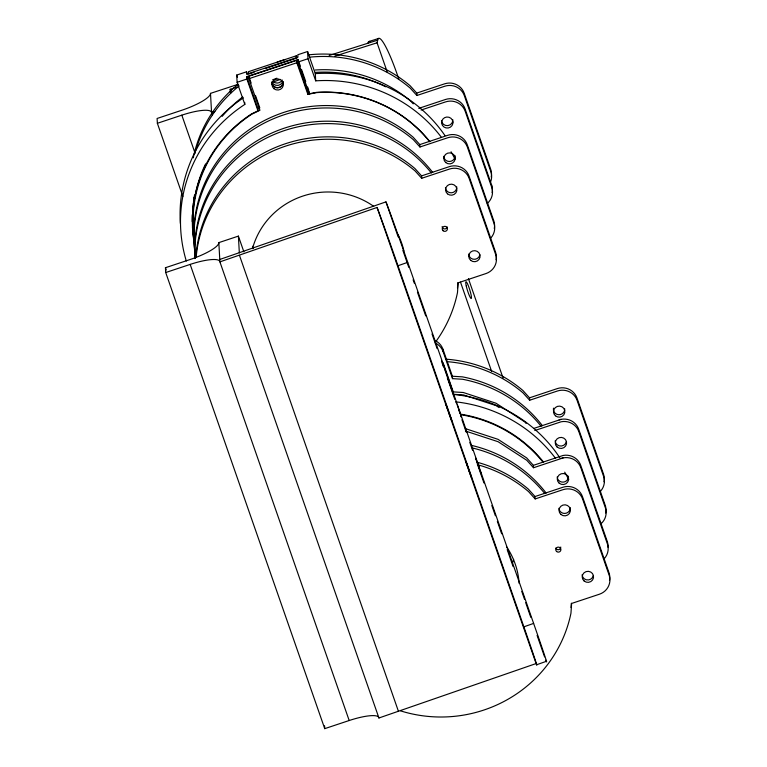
<?xml version="1.0" encoding="UTF-8"?>
<svg xmlns="http://www.w3.org/2000/svg" width="767" height="767" viewBox="0 0 767 767"><rect width="100%" height="100%" fill="white"/><g stroke="black" fill="none" stroke-linecap="round" stroke-linejoin="round"><path stroke-width="1.15" d="M490.87 237.933A15.493 15.062 -3.2 0 0 493.9 223.149L467.391 147.13A15.493 15.062 -3.2 0 0 447.755 137.753L419.952 146.996L413.327 139.652A132.192 128.54 -3.2 0 0 263.493 123.487A132.192 128.54 -3.2 0 0 195.154 254.433M452.827 119.748L452.731 121.186A5.676 5.522 -3.2 0 1 441.495 120.496M457.496 287.999L457.861 282.572M571.041 607.56L571.329 603.226M387.297 72.156L377.067 42.799L377.661 40.152L329.168 55.483M257.779 108.837L259.792 107.859L255.469 95.463M300.367 66.154L298.075 59.577L246.753 76.633L257.837 108.425L257.971 110.831L251.403 113.995A132.71 129.048 -3.2 0 0 193.6 239.112M397.987 265.746L523.871 626.831A51.638 0.537 70.6 0 1 536.104 663.56L378.936 717.989A30.987 6.97 -19.2 0 0 349.186 720.52L324.729 728.65L165.71 272.534L190.168 264.404A30.987 6.97 -19.2 0 1 219.908 261.873L377.076 207.454A51.638 0.537 70.6 0 1 397.987 265.746L407.728 262.324L533.621 623.408A51.638 0.537 70.6 0 1 545.845 660.138M523.871 626.831L533.621 623.408M536.66 664.74L546.401 661.307M219.774 259.467L385.954 201.874L386.827 204.032A51.638 0.537 70.6 0 1 407.728 262.324M186.304 261.029A144.589 140.591 -3.2 0 1 244.817 104.408L237.108 82.299L236.706 75.07L246.485 71.82L247.252 74.016M441.13 136.938A144.589 140.591 -3.2 0 0 315.697 80.842L315.295 73.622L307.586 51.514L297.807 54.764L297.941 57.17L246.619 74.226L246.485 71.82M297.059 58.052L296.273 55.799L248.345 71.734L248.479 74.14L254.059 72.29M265.2 68.579L296.407 58.206L296.273 55.799M429.625 141.694A132.192 128.54 -3.2 0 0 316.675 92.606L307.855 94.331L307.72 91.925L296.714 60.353L248.786 76.288L248.92 78.694L259.927 110.266L251.864 114.158A132.192 128.54 -3.2 0 0 194.281 238.786M237.108 82.299L246.888 79.039L246.753 76.633M429.865 141.646A132.71 129.048 -3.2 0 0 316.464 92.366L309.293 93.775L298.21 61.983L307.989 58.733L307.586 51.514M248.92 78.694L296.848 62.76L296.714 60.353M182.872 196.438L157.369 123.286L157.101 118.473L181.549 110.343A30.987 6.97 -19.2 0 0 210.494 93.373L238.029 84.341M157.369 123.286L181.817 115.165A30.987 6.97 -19.2 0 1 211.567 112.624L214.827 111.541M308.439 54.869A132.192 128.54 -3.2 0 1 410.124 85.751L416.759 93.085L444.553 83.852A15.493 15.062 -3.2 0 1 464.198 93.229L490.698 169.239A15.493 15.062 -3.2 0 1 491.216 177.024M309.763 57.151A132.192 128.54 -3.2 0 1 410.259 88.157L416.893 95.501L444.687 86.259A15.493 15.062 -3.2 0 1 464.332 95.635L490.832 171.655A15.493 15.062 -3.2 0 1 490.822 181.338M418.744 108.368L445.426 99.499A15.493 15.062 -3.2 0 1 465.07 108.876L491.57 184.885A15.493 15.062 -3.2 0 1 492.088 192.67M421.102 110.036L445.56 101.906A15.493 15.062 -3.2 0 1 465.205 111.282L491.705 187.301A15.493 15.062 -3.2 0 1 487.237 203.476M195.019 252.027A132.192 128.54 -3.2 0 1 263.359 121.081A132.192 128.54 -3.2 0 1 413.192 137.245L419.817 144.589L447.621 135.347A15.493 15.062 -3.2 0 1 467.256 144.723L493.766 220.743A15.493 15.062 -3.2 0 1 494.284 228.518M165.71 272.534L165.442 267.721L189.9 259.591A30.987 6.97 -19.2 0 0 218.835 242.621L238.393 236.111L243.887 251.864M195.863 256.724A132.192 128.54 -3.2 0 1 277.491 146.641A132.192 128.54 -3.2 0 1 414.937 168.539L421.572 175.883L449.366 166.64A15.493 15.062 -3.2 0 1 469.011 176.017L495.511 252.036A15.493 15.062 -3.2 0 1 496.028 259.812M196.189 256.801A132.192 128.54 -3.2 0 1 278.737 148.606A132.192 128.54 -3.2 0 1 415.081 170.945L421.706 178.289L449.5 169.047A15.493 15.062 -3.2 0 1 469.145 178.423L495.645 254.443A15.493 15.062 -3.2 0 1 485.942 273.57L458.148 282.812L457.487 292.582A132.192 128.54 -3.2 0 1 435.32 342.331M446.202 359.177A132.192 128.54 -3.2 0 1 522.893 390.489L529.518 397.833L557.321 388.591A15.493 15.062 -3.2 0 1 576.957 397.968L603.466 473.987A15.493 15.062 -3.2 0 1 603.984 481.762M447.525 361.679A132.192 128.54 -3.2 0 1 523.027 392.896L529.652 400.24L557.456 390.997A15.493 15.062 -3.2 0 1 577.091 400.374L603.6 476.393A15.493 15.062 -3.2 0 1 600.561 491.177M533.564 428.504L561.022 419.367A15.493 15.062 -3.2 0 1 578.711 429.261L605.211 505.28A15.493 15.062 -3.2 0 1 605.729 513.056M534.791 430.546L561.156 421.773A15.493 15.062 -3.2 0 1 578.845 431.668L605.345 507.687A15.493 15.062 -3.2 0 1 600.877 523.861M465.31 428.609L497.984 439.318L526.661 457.889L533.381 465.339L563.045 455.473A15.493 15.062 -3.2 0 1 580.724 465.368L607.234 541.387A15.493 15.062 -3.2 0 1 608.02 547.216M465.444 431.016L498.119 441.725L526.795 460.305L533.516 467.745L563.179 457.889A15.493 15.062 -3.2 0 1 580.859 467.774L607.368 543.793A15.493 15.062 -3.2 0 1 604.338 558.577M477.467 462.319A132.192 128.54 -3.2 0 1 528.405 489.183L535.04 496.527L562.834 487.285A15.493 15.062 -3.2 0 1 582.479 496.661L608.979 572.681A15.493 15.062 -3.2 0 1 609.497 580.466M478.752 465.051A132.192 128.54 -3.2 0 1 528.549 491.599L535.174 498.933L562.968 489.691A15.493 15.062 -3.2 0 1 582.613 499.068L609.113 575.087A15.493 15.062 -3.2 0 1 599.411 594.224L571.616 603.456L570.955 613.226A132.192 128.54 -3.2 0 1 400.46 710.836M230.378 92.644L230.186 89.279L237.022 87.112M334.939 56.125L377.067 42.799M369.234 41.408L379.003 38.35M559.066 419.885L561.022 419.367M561.223 458.398L563.179 457.889M435.157 340.577A15.493 15.062 -3.2 0 1 442.962 349.234L452.386 376.242L462.424 376.856A132.192 128.54 -3.2 0 1 542.394 425.675M442.962 349.234L443.105 351.641L452.52 378.649L462.559 379.262A132.192 128.54 -3.2 0 1 541.08 426.241M442.051 361.353A15.493 15.062 -3.2 0 1 443.844 364.881L453.259 391.889L463.297 392.503L495.961 403.212L524.638 421.783L526.133 423.442M444.371 368.409L453.393 394.296L463.431 394.909L496.096 405.618L499.068 407.536M413.212 103.842L410.997 101.397A132.192 128.54 -3.2 0 0 315.227 69.998M481.254 474.064L479.883 469.845M456.039 401.64L456.49 402.886M460.631 415.043L461.475 417.248L457.094 404.554M480.516 472.06L480.967 473.306M460.037 413.384L458.58 409.29M478.455 466.298L479.212 468.436M448.839 412.713L451.734 420.671L445.915 404.113L448.081 410.556M468.714 469.72L471.609 477.678L465.79 461.13L467.956 467.573M398.792 78.953L397.22 74.447A51.638 6.999 72.6 0 0 377.661 40.152M468.426 278.68L503.047 377.987M460.507 282.141L491.609 371.333M479.183 467.812L475.636 458.072M385.954 201.874L398.159 236.869M402.886 250.416L408.782 267.357M413.116 279.773L414.295 283.157M417.449 292.189L425.714 315.899M432.013 333.961L437.123 348.64M441.456 361.056L443.422 366.703M447.362 377.997L454.841 399.444M461.926 419.77L466.25 432.185M469.797 442.348L472.549 450.248M477.275 463.795L483.967 482.989M491.839 505.568L495.386 515.731M497.352 521.378L501.676 533.794M507.188 549.603L513.094 566.535M521.752 591.376L524.513 599.276M525.692 602.661L530.802 617.339M537.101 635.402L544.58 656.859M377.076 207.454L536.104 663.56M307.989 58.733L315.697 80.842M301.517 69.442L305.717 81.503M307.625 86.978L308.775 90.266M296.848 62.76L307.855 94.331M249.179 77.419L251.145 83.057M246.888 79.039L257.971 110.831M236.706 75.07L237.473 77.285M230.186 89.279L231.366 92.663M212.354 114.877L211.567 112.624L210.494 93.373M239.477 255.373L398.495 711.488M181.817 115.165L195.163 153.419M378.936 717.989L219.908 261.873L218.835 242.621M190.168 264.404L349.186 720.52M165.442 267.721L166.228 269.974M476.997 462.118L477.707 464.15M475.933 458.973L476.393 460.353M456.049 401.956L456.518 403.346M533.381 465.339L533.516 467.745M529.518 397.833L529.652 400.24M535.04 496.527L535.174 498.933M491.57 184.885L491.705 187.301M452.386 376.242L452.52 378.649M453.259 391.889L453.393 394.296M419.817 144.589L419.952 146.996M421.572 175.883L421.706 178.289M416.759 93.085L416.893 95.501M309.159 91.369L309.293 93.775M298.075 59.577L298.21 61.983M324.575 725.764L324.729 728.65M244.702 102.347L244.817 104.408M238.393 236.111L239.342 252.966M253.388 248.441A77.975 75.818 -3.2 0 1 252.477 246.274M194.31 237.53A132.192 128.54 -3.2 0 1 193.581 231.778M193.361 229.477A132.192 128.54 -3.2 0 1 195.24 194.818M195.47 193.687A132.192 128.54 -3.2 0 1 205.556 163.956M252.477 248.661A77.975 75.818 -3.2 0 1 373.692 206.333M398.073 234.635A77.975 75.818 -3.2 0 1 403.96 251.106M194.943 258.479A132.192 128.54 -3.2 0 1 281.086 129.287A132.192 128.54 -3.2 0 1 432.693 172.431M194.943 258.584A132.192 128.54 -3.2 0 1 281.211 131.703A132.192 128.54 -3.2 0 1 431.38 172.987M479.864 254.845A5.676 5.522 -3.2 0 1 468.627 254.165M456.768 186.899A5.676 5.522 -3.2 0 1 451.475 192.776A5.676 5.522 -3.2 0 1 445.435 187.647M455.023 155.605A5.676 5.522 -3.2 0 1 449.721 161.482A5.676 5.522 -3.2 0 1 443.69 156.353M447.219 226.936A2.579 2.512 -3.2 0 1 442.108 226.62M283.224 81.724A5.676 5.522 -3.2 0 1 277.922 87.611A5.676 5.522 -3.2 0 1 271.892 82.472M367.901 43.211A51.638 6.999 72.6 0 1 370.308 41.773M564.723 408.849A5.676 5.522 -3.2 0 1 558.683 414.736A5.676 5.522 -3.2 0 1 553.486 408.159M566.372 441.581A5.676 5.522 -3.2 0 1 555.135 440.891M435.292 342.993A15.493 15.062 -3.2 0 1 443.105 351.641M443.201 365.466A15.493 15.062 -3.2 0 1 443.978 367.288M456.528 401.927A144.589 140.591 -3.2 0 1 555.49 458.282M564.694 472.165A144.589 140.591 -3.2 0 1 568.683 479.548M461.168 414.257A132.71 129.048 -3.2 0 1 543.506 462.031M453.767 394.449A144.589 140.591 -3.2 0 1 559.881 457.851M513.631 559.383A77.975 75.818 -3.2 0 1 512.567 562.748M461.082 414.746A132.192 128.54 -3.2 0 1 543.094 462.348M506.834 547.139A77.975 75.818 -3.2 0 1 519.125 583.313M471.973 445.493A132.192 128.54 -3.2 0 1 546.162 493.076M472.108 447.899A132.192 128.54 -3.2 0 1 544.848 493.641M570.236 507.543A5.676 5.522 -3.2 0 1 564.943 513.43A5.676 5.522 -3.2 0 1 558.903 508.291M593.332 575.499A5.676 5.522 -3.2 0 1 582.095 574.809M568.491 476.249A5.676 5.522 -3.2 0 1 563.189 482.136A5.676 5.522 -3.2 0 1 557.158 476.997M560.773 547.044A2.579 2.512 -3.2 0 1 555.749 548.031M193.629 237.866A132.71 129.048 -3.2 0 1 192.498 227.473M192.249 221.692A132.71 129.048 -3.2 0 1 192.306 214.693M192.555 210.005A132.71 129.048 -3.2 0 1 193.265 203.015M193.754 199.554A132.71 129.048 -3.2 0 1 194.569 194.981M451.054 151.78A144.589 140.591 -3.2 0 1 455.042 159.162M192.881 230.829A132.71 129.048 -3.2 0 1 192.642 228.528M180.379 223.446A144.589 140.591 -3.2 0 1 243.446 97.821M315.295 73.622A144.589 140.591 -3.2 0 1 444.918 135.5M283.052 81.983A5.676 5.522 -3.2 0 1 274.864 87.323M273.637 86.518A5.676 5.522 -3.2 0 1 272.007 84.149M282.342 82.385A5.676 5.522 -3.2 0 1 271.873 81.743M193.495 201.826A132.192 128.54 -3.2 0 1 194.137 197.224M273.723 81.887A132.192 128.54 -3.2 0 1 280.396 79.413M315.362 72.405A132.192 128.54 -3.2 0 1 385.619 86.786M222.152 116.363A132.192 128.54 -3.2 0 1 242.698 96.978M272.486 79.931A132.192 128.54 -3.2 0 1 276.916 78.196M195.93 150.121A132.192 128.54 -3.2 0 1 239.151 85.923M193.274 157.839A132.192 128.54 -3.2 0 1 238.096 84.265M277.155 62.146A132.192 128.54 -3.2 0 1 285.017 59.567M282.208 79.979A5.676 5.522 -3.2 0 1 273.368 81.705M452.961 122.154L452.866 123.592A5.676 5.522 -3.2 0 1 443.94 126.996A5.676 5.522 -3.2 0 1 444.572 117.696A5.676 5.522 -3.2 0 1 452.961 122.154M470.679 260.358A5.676 5.522 -3.2 0 0 479.998 257.261A5.676 5.522 -3.2 0 0 472.606 250.962A5.676 5.522 -3.2 0 0 470.679 260.358M447.487 193.84A5.676 5.522 -3.2 0 0 456.806 190.743A5.676 5.522 -3.2 0 0 449.414 184.454A5.676 5.522 -3.2 0 0 447.487 193.84M445.742 162.546A5.676 5.522 -3.2 0 0 455.061 159.45A5.676 5.522 -3.2 0 0 447.669 153.16A5.676 5.522 -3.2 0 0 445.742 162.546M443.115 230.742A2.579 2.512 -3.2 0 0 447.353 229.343A2.579 2.512 -3.2 0 0 443.997 226.476A2.579 2.512 -3.2 0 0 443.115 230.742M273.944 88.675A5.676 5.522 -3.2 0 0 283.263 85.568A5.676 5.522 -3.2 0 0 275.871 79.279A5.676 5.522 -3.2 0 0 273.944 88.675M466.259 285.986A8.782 1.189 72.6 0 0 471.197 298.488A8.782 1.189 72.6 0 0 468.369 285.842A8.782 1.189 72.6 0 0 466.259 285.986M555.442 415.791A5.676 5.522 -3.2 0 0 564.761 412.694A5.676 5.522 -3.2 0 0 557.369 406.405A5.676 5.522 -3.2 0 0 555.442 415.791M557.187 447.084A5.676 5.522 -3.2 0 0 566.506 443.988A5.676 5.522 -3.2 0 0 559.114 437.698A5.676 5.522 -3.2 0 0 557.187 447.084M560.955 514.484A5.676 5.522 -3.2 0 0 570.274 511.388A5.676 5.522 -3.2 0 0 562.882 505.098A5.676 5.522 -3.2 0 0 560.955 514.484M584.147 581.002A5.676 5.522 -3.2 0 0 593.466 577.906A5.676 5.522 -3.2 0 0 586.074 571.616A5.676 5.522 -3.2 0 0 584.147 581.002M559.21 483.191A5.676 5.522 -3.2 0 0 568.529 480.094A5.676 5.522 -3.2 0 0 561.137 473.805A5.676 5.522 -3.2 0 0 559.21 483.191M556.631 551.511A2.579 2.512 -3.2 0 0 560.859 550.112A2.579 2.512 -3.2 0 0 557.504 547.245A2.579 2.512 -3.2 0 0 556.631 551.511"/></g></svg>
